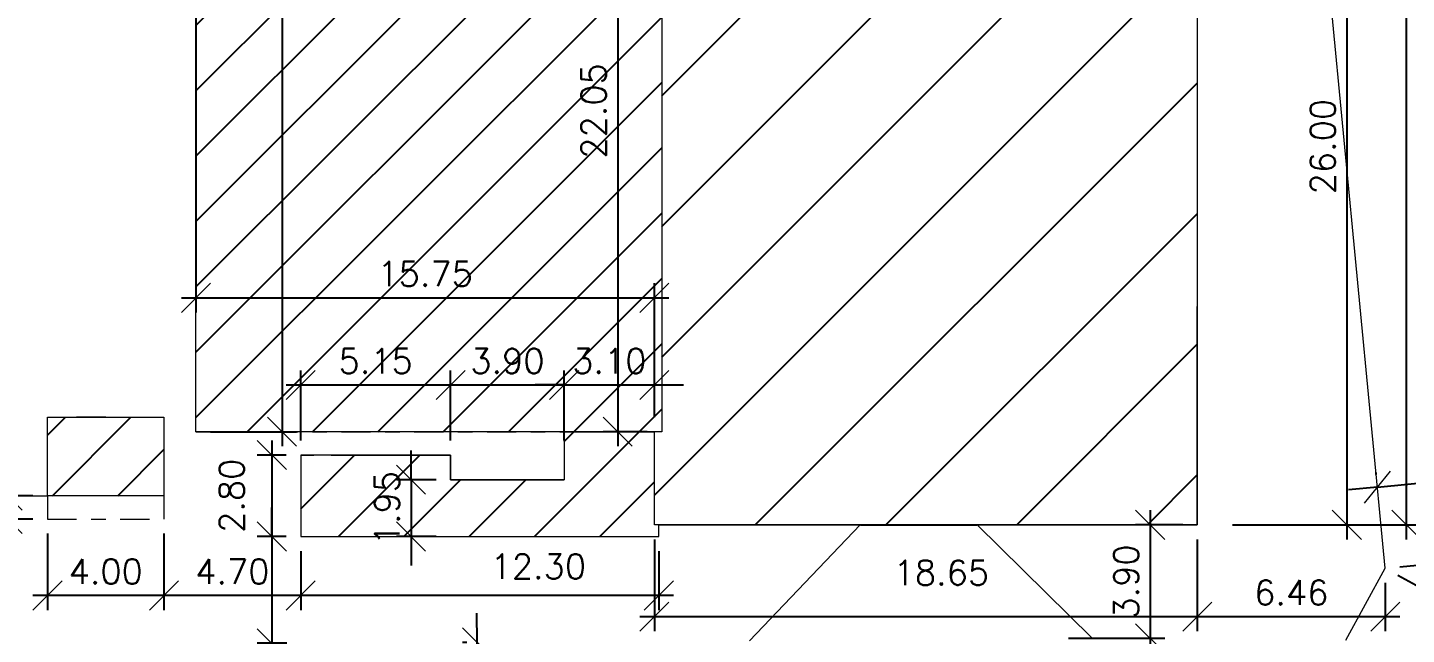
# Model space of a CAD drawing. Header units: millimetres. Extents: x 521 to 1055, y 261 to 520.
# Drawn here: x 745.86 to 755.33, y 414.24 to 418.41 of the extents above; entities that cross this region are included whole.
import ezdxf

# ---------------------------------------------------------------- set-up
doc = ezdxf.new("R2010")
doc.units = ezdxf.units.MM
doc.linetypes.add('CONTINU', pattern=[0])
doc.linetypes.add('DASHDOT', pattern=[1, 0.5, -0.25, 0, -0.25])
doc.layers.add('0.1', color=8, linetype='Continuous', lineweight=13)
doc.styles.add('ROMANS', font='romans')
doc.dimstyles.new('Fares Eng - 50', dxfattribs={"dimscale": 2, "dimtxt": 0.085, "dimasz": 0.1, "dimexe": 0.05, "dimexo": 0.05, "dimgap": 0.04, "dimtad": 1, "dimzin": 4, "dimdsep": 46, "dimtxsty": 'ROMANS', "dimblk1": 'OBLIQUE', "dimblk2": 'OBLIQUE', "dimsah": 1, "dimcen": 0.05, "dimdle": 0.05, "dimclrd": 8, "dimclre": 8, "dimclrt": 8, "dimaunit": 1, "dimadec": 0, "dimazin": 0, "dimtfac": 1, "dimtix": 1, "dimtmove": 2, "dimatfit": 0, "dimldrblk": 'OPEN90', "dimfxl": 1, "dimtolj": 1, "dimtzin": 0, "dimarcsym": 0})
pattern_1 = [(45, (488.50467, 591.8682), (-0.2245064, 0.2245064), [])]

# ---------------------------------------------------------------- blocks, each defined once
blk = doc.blocks.new('_OBLIQUE')
at = {"color": 0, "linetype": 'ByBlock'}
blk.add_line((-0.5, -0.5), (0.5, 0.5), dxfattribs=at)
blk = doc.blocks.new('*D3094')
at = {"layer": '0.1', "color": 8, "linetype": 'CONTINU', "lineweight": -2, "transparency": 16777216}
for p, q in [((754.9217, 420.2956), (754.9217, 414.8956)), ((754.1363, 420.1956), (755.0217, 420.1956)), ((754.1363, 414.9956), (755.0217, 414.9956))]:
    blk.add_line(p, q, dxfattribs=at)
at = {"layer": 'DEFPOINTS', "color": 0, "linetype": 'CONTINU', "lineweight": -2, "transparency": 16777216}
for p in [(754.0363, 420.1956), (754.0363, 414.9956), (754.9217, 414.9956)]:
    blk.add_point(p, dxfattribs=at)
at = {"layer": '0.1', "color": 8, "linetype": 'CONTINU', "lineweight": -2, "transparency": 16777216, "xscale": 0.2, "yscale": 0.2, "zscale": 0.2}
for p, rotation in [((754.9217, 420.1956), 90), ((754.9217, 414.9956), 270)]:
    blk.add_blockref('_OBLIQUE', p, dxfattribs=dict(at, rotation=rotation))
at = {"layer": '0.1', "color": 8, "linetype": 'CONTINU', "lineweight": -2, "transparency": 16777216, "insert": (754.7567, 417.5956), "char_height": 0.17, "attachment_point": 5, "rotation": 90, "style": 'ROMANS'}
blk.add_mtext('\\A1;26.00', dxfattribs=at)
blk = doc.blocks.new('_Open90')
at = {"color": 0, "linetype": 'ByBlock', "lineweight": -2}
for p, q in [((-0.5, 0.5), (0, 0)), ((0, 0), (-1, 0)), ((0, 0), (-0.5, -0.5))]:
    blk.add_line(p, q, dxfattribs=at)
blk = doc.blocks.new('*D3095')
at = {"layer": '0.1', "color": 8, "linetype": 'CONTINU', "lineweight": -2, "transparency": 16777216}
for p, q in [((747.5357, 415.5756), (747.5357, 414.8156)), ((747.6342, 415.4756), (747.4357, 415.4756)), ((747.6342, 414.9156), (747.4357, 414.9156))]:
    blk.add_line(p, q, dxfattribs=at)
at = {"layer": 'DEFPOINTS', "color": 0, "linetype": 'CONTINU', "lineweight": -2, "transparency": 16777216}
for p in [(747.7342, 415.4756), (747.5357, 414.9156), (747.7342, 414.9156)]:
    blk.add_point(p, dxfattribs=at)
at = {"layer": '0.1', "color": 8, "linetype": 'CONTINU', "lineweight": -2, "transparency": 16777216, "xscale": 0.2, "yscale": 0.2, "zscale": 0.2}
for p, rotation in [((747.5357, 415.4756), 90), ((747.5357, 414.9156), 270)]:
    blk.add_blockref('_OBLIQUE', p, dxfattribs=dict(at, rotation=rotation))
at = {"layer": '0.1', "color": 8, "linetype": 'CONTINU', "lineweight": -2, "transparency": 16777216, "insert": (747.26, 415.1956), "char_height": 0.17, "attachment_point": 5, "rotation": 90, "style": 'ROMANS'}
blk.add_mtext('\\A1;2.80', dxfattribs=at)
blk = doc.blocks.new('*D3096')
at = {"layer": '0.1', "color": 8, "linetype": 'CONTINU', "lineweight": -2, "transparency": 16777216}
for p, q in [((747.7342, 414.8156), (747.7342, 414.41)), ((750.1942, 414.8156), (750.1942, 414.41)), ((750.2942, 414.51), (747.6342, 414.51))]:
    blk.add_line(p, q, dxfattribs=at)
at = {"layer": 'DEFPOINTS', "color": 0, "linetype": 'CONTINU', "lineweight": -2, "transparency": 16777216}
for p in [(747.7342, 414.9156), (750.1942, 414.9156), (747.7342, 414.51)]:
    blk.add_point(p, dxfattribs=at)
at = {"layer": '0.1', "color": 8, "linetype": 'CONTINU', "lineweight": -2, "transparency": 16777216, "xscale": 0.2, "yscale": 0.2, "zscale": 0.2, "rotation": 180}
blk.add_blockref('_OBLIQUE', (747.7342, 414.51), dxfattribs=at)
at = {"layer": '0.1', "color": 8, "linetype": 'CONTINU', "lineweight": -2, "transparency": 16777216, "xscale": 0.2, "yscale": 0.2, "zscale": 0.2}
blk.add_blockref('_OBLIQUE', (750.1942, 414.51), dxfattribs=at)
at = {"layer": '0.1', "color": 8, "linetype": 'CONTINU', "lineweight": -2, "transparency": 16777216, "insert": (749.3665, 414.71), "char_height": 0.17, "attachment_point": 5, "style": 'ROMANS'}
blk.add_mtext('\\A1;12.30', dxfattribs=at)
blk = doc.blocks.new('*D3104')
at = {"layer": '0.1', "color": 8, "linetype": 'CONTINU', "lineweight": -2, "transparency": 16777216}
for p, q in [((746.7942, 414.9356), (746.7942, 414.41)), ((747.7342, 414.8156), (747.7342, 414.41)), ((747.8342, 414.51), (746.6942, 414.51))]:
    blk.add_line(p, q, dxfattribs=at)
at = {"layer": 'DEFPOINTS', "color": 0, "linetype": 'CONTINU', "lineweight": -2, "transparency": 16777216}
for p in [(746.7942, 415.0356), (747.7342, 414.9156), (746.7942, 414.51)]:
    blk.add_point(p, dxfattribs=at)
at = {"layer": '0.1', "color": 8, "linetype": 'CONTINU', "lineweight": -2, "transparency": 16777216, "xscale": 0.2, "yscale": 0.2, "zscale": 0.2, "rotation": 180}
blk.add_blockref('_OBLIQUE', (746.7942, 414.51), dxfattribs=at)
at = {"layer": '0.1', "color": 8, "linetype": 'CONTINU', "lineweight": -2, "transparency": 16777216, "xscale": 0.2, "yscale": 0.2, "zscale": 0.2}
blk.add_blockref('_OBLIQUE', (747.7342, 414.51), dxfattribs=at)
at = {"layer": '0.1', "color": 8, "linetype": 'CONTINU', "lineweight": -2, "transparency": 16777216, "insert": (747.2642, 414.675), "char_height": 0.17, "attachment_point": 5, "style": 'ROMANS'}
blk.add_mtext('\\A1;4.70', dxfattribs=at)
blk = doc.blocks.new('*D3097')
at = {"layer": '0.1', "color": 8, "linetype": 'CONTINU', "lineweight": -2, "transparency": 16777216}
for p, q in [((745.9942, 414.9356), (745.9942, 414.41)), ((746.7942, 414.9356), (746.7942, 414.41)), ((746.8942, 414.51), (745.8942, 414.51))]:
    blk.add_line(p, q, dxfattribs=at)
at = {"layer": 'DEFPOINTS', "color": 0, "linetype": 'CONTINU', "lineweight": -2, "transparency": 16777216}
for p in [(745.9942, 415.0356), (746.7942, 415.0356), (745.9942, 414.51)]:
    blk.add_point(p, dxfattribs=at)
at = {"layer": '0.1', "color": 8, "linetype": 'CONTINU', "lineweight": -2, "transparency": 16777216, "xscale": 0.2, "yscale": 0.2, "zscale": 0.2, "rotation": 180}
blk.add_blockref('_OBLIQUE', (745.9942, 414.51), dxfattribs=at)
at = {"layer": '0.1', "color": 8, "linetype": 'CONTINU', "lineweight": -2, "transparency": 16777216, "xscale": 0.2, "yscale": 0.2, "zscale": 0.2}
blk.add_blockref('_OBLIQUE', (746.7942, 414.51), dxfattribs=at)
at = {"layer": '0.1', "color": 8, "linetype": 'CONTINU', "lineweight": -2, "transparency": 16777216, "insert": (746.3942, 414.675), "char_height": 0.17, "attachment_point": 5, "style": 'ROMANS'}
blk.add_mtext('\\A1;4.00', dxfattribs=at)
blk = doc.blocks.new('*D3098')
at = {"layer": '0.1', "color": 8, "linetype": 'CONTINU', "lineweight": -2, "transparency": 16777216}
for p, q in [((750.1642, 414.8956), (750.1642, 414.2649)), ((753.8942, 414.8956), (753.8942, 414.2649)), ((750.0642, 414.3649), (753.9942, 414.3649))]:
    blk.add_line(p, q, dxfattribs=at)
at = {"layer": 'DEFPOINTS', "color": 0, "linetype": 'CONTINU', "lineweight": -2, "transparency": 16777216}
for p in [(750.1642, 414.9956), (753.8942, 414.9956), (753.8942, 414.3649)]:
    blk.add_point(p, dxfattribs=at)
at = {"layer": '0.1', "color": 8, "linetype": 'CONTINU', "lineweight": -2, "transparency": 16777216, "xscale": 0.2, "yscale": 0.2, "zscale": 0.2, "rotation": 180}
blk.add_blockref('_OBLIQUE', (750.1642, 414.3649), dxfattribs=at)
at = {"layer": '0.1', "color": 8, "linetype": 'CONTINU', "lineweight": -2, "transparency": 16777216, "xscale": 0.2, "yscale": 0.2, "zscale": 0.2}
blk.add_blockref('_OBLIQUE', (753.8942, 414.3649), dxfattribs=at)
at = {"layer": '0.1', "color": 8, "linetype": 'CONTINU', "lineweight": -2, "transparency": 16777216, "insert": (752.1357, 414.6666), "char_height": 0.17, "attachment_point": 5, "style": 'ROMANS'}
blk.add_mtext('\\A1;18.65', dxfattribs=at)
blk = doc.blocks.new('*D3105')
at = {"layer": '0.1', "color": 8, "linetype": 'CONTINU', "lineweight": -2, "transparency": 16777216}
for p, q in [((745.7203, 415.1956), (745.7203, 415.3956)), ((745.8942, 415.1956), (745.6203, 415.1956)), ((745.7203, 415.1956), (745.7203, 415.0356)), ((745.8942, 415.0356), (745.6203, 415.0356)), ((745.7203, 415.0356), (745.7203, 414.8356))]:
    blk.add_line(p, q, dxfattribs=at)
at = {"layer": 'DEFPOINTS', "color": 0, "linetype": 'CONTINU', "lineweight": -2, "transparency": 16777216}
for p in [(745.9942, 415.1956), (745.7203, 415.0356), (745.9942, 415.0356)]:
    blk.add_point(p, dxfattribs=at)
at = {"layer": '0.1', "color": 8, "linetype": 'CONTINU', "lineweight": -2, "transparency": 16777216, "xscale": 0.2, "yscale": 0.2, "zscale": 0.2}
for p, rotation in [((745.7203, 415.1956), 270), ((745.7203, 415.0356), 90)]:
    blk.add_blockref('_OBLIQUE', p, dxfattribs=dict(at, rotation=rotation))
at = {"layer": '0.1', "color": 8, "linetype": 'CONTINU', "lineweight": -2, "transparency": 16777216, "insert": (745.5553, 415.1156), "char_height": 0.17, "attachment_point": 5, "rotation": 90, "style": 'ROMANS'}
blk.add_mtext('\\A1;.80', dxfattribs=at)
blk = doc.blocks.new('*D3106')
at = {"layer": '0.1', "color": 8, "linetype": 'CONTINU', "lineweight": -2, "transparency": 16777216}
for p, q in [((753.8942, 414.8956), (753.8942, 414.2649)), ((755.1855, 414.5974), (755.1855, 414.2649)), ((753.7942, 414.3649), (755.2855, 414.3649))]:
    blk.add_line(p, q, dxfattribs=at)
at = {"layer": 'DEFPOINTS', "color": 0, "linetype": 'CONTINU', "lineweight": -2, "transparency": 16777216}
for p in [(753.8942, 414.9956), (755.1855, 414.6974), (755.1855, 414.3649)]:
    blk.add_point(p, dxfattribs=at)
at = {"layer": '0.1', "color": 8, "linetype": 'CONTINU', "lineweight": -2, "transparency": 16777216, "xscale": 0.2, "yscale": 0.2, "zscale": 0.2, "rotation": 180}
blk.add_blockref('_OBLIQUE', (753.8942, 414.3649), dxfattribs=at)
at = {"layer": '0.1', "color": 8, "linetype": 'CONTINU', "lineweight": -2, "transparency": 16777216, "xscale": 0.2, "yscale": 0.2, "zscale": 0.2}
blk.add_blockref('_OBLIQUE', (755.1855, 414.3649), dxfattribs=at)
at = {"layer": '0.1', "color": 8, "linetype": 'CONTINU', "lineweight": -2, "transparency": 16777216, "insert": (754.5399, 414.5299), "char_height": 0.17, "attachment_point": 5, "style": 'ROMANS'}
blk.add_mtext('\\A1;6.46', dxfattribs=at)
blk = doc.blocks.new('*D3107')
at = {"layer": '0.1', "color": 8, "linetype": 'CONTINU', "lineweight": -2, "transparency": 16777216}
for p, q in [((755.1236, 415.3424), (755.1224, 415.3544)), ((755.7267, 415.4003), (755.7256, 415.4123)), ((755.132, 415.2549), (754.9329, 415.2358)), ((755.132, 415.2549), (755.7351, 415.3128)), ((755.7351, 415.3128), (755.9342, 415.3319))]:
    blk.add_line(p, q, dxfattribs=at)
at = {"layer": 'DEFPOINTS', "color": 0, "linetype": 'CONTINU', "lineweight": -2, "transparency": 16777216}
for p in [(755.1332, 415.2428), (755.7351, 415.3128), (755.7363, 415.3007)]:
    blk.add_point(p, dxfattribs=at)
at = {"layer": '0.1', "color": 8, "linetype": 'CONTINU', "lineweight": -2, "transparency": 16777216, "xscale": 0.2, "yscale": 0.2, "zscale": 0.2}
for p, rotation in [((755.132, 415.2549), 5.48296072843331), ((755.7351, 415.3128), 185.4829607284333)]:
    blk.add_blockref('_OBLIQUE', p, dxfattribs=dict(at, rotation=rotation))
at = {"layer": '0.1', "color": 8, "linetype": 'CONTINU', "lineweight": -2, "transparency": 16777216, "insert": (756.1583, 415.4992), "char_height": 0.17, "attachment_point": 5, "rotation": 5.48296, "style": 'ROMANS'}
blk.add_mtext('\\A1;3.00', dxfattribs=at)
blk = doc.blocks.new('*D3116')
at = {"layer": '0.1', "color": 8, "linetype": 'CONTINU', "lineweight": -2, "transparency": 16777216}
for p, q in [((748.9457, 414.1884), (748.9447, 414.3884)), ((748.8743, 414.188), (748.8457, 414.1878)), ((748.9485, 413.6691), (748.9457, 414.1884)), ((748.8771, 413.6687), (748.8485, 413.6685)), ((748.9485, 413.6691), (748.9495, 413.4691))]:
    blk.add_line(p, q, dxfattribs=at)
at = {"layer": 'DEFPOINTS', "color": 0, "linetype": 'CONTINU', "lineweight": -2, "transparency": 16777216}
for p in [(748.9457, 414.1884), (748.9743, 414.1885), (748.9771, 413.6692)]:
    blk.add_point(p, dxfattribs=at)
at = {"layer": '0.1', "color": 8, "linetype": 'CONTINU', "lineweight": -2, "transparency": 16777216, "xscale": 0.2, "yscale": 0.2, "zscale": 0.2}
for p, rotation in [((748.9457, 414.1884), 270.303265345009), ((748.9485, 413.6691), 90.30326534500901)]:
    blk.add_blockref('_OBLIQUE', p, dxfattribs=dict(at, rotation=rotation))
at = {"layer": '0.1', "color": 8, "linetype": 'CONTINU', "lineweight": -2, "transparency": 16777216, "insert": (749.1464, 413.2433), "char_height": 0.17, "attachment_point": 5, "rotation": 270.30327, "style": 'ROMANS'}
blk.add_mtext('\\A1;2.60', dxfattribs=at)
blk = doc.blocks.new('*D3118')
at = {"layer": '0.1', "color": 8, "linetype": 'CONTINU', "lineweight": -2, "transparency": 16777216}
for p, q in [((755.2732, 414.6494), (756.1596, 414.1632)), ((755.7532, 413.6301), (756.12, 414.299)), ((755.0026, 414.1558), (755.889, 413.6697))]:
    blk.add_line(p, q, dxfattribs=at)
at = {"layer": 'DEFPOINTS', "color": 0, "linetype": 'CONTINU', "lineweight": -2, "transparency": 16777216}
for p in [(755.1855, 414.6974), (754.9149, 414.2039), (756.0719, 414.2113)]:
    blk.add_point(p, dxfattribs=at)
at = {"layer": '0.1', "color": 8, "linetype": 'CONTINU', "lineweight": -2, "transparency": 16777216, "xscale": 0.2, "yscale": 0.2, "zscale": 0.2}
for p, rotation in [((756.0719, 414.2113), 61.25928870442421), ((755.8013, 413.7178), 241.2592887044242)]:
    blk.add_blockref('_OBLIQUE', p, dxfattribs=dict(at, rotation=rotation))
at = {"layer": '0.1', "color": 8, "linetype": 'CONTINU', "lineweight": -2, "transparency": 16777216, "insert": (756.1376, 413.836), "char_height": 0.17, "attachment_point": 5, "rotation": 61.25929, "style": 'ROMANS'}
blk.add_mtext('\\A1;2.81', dxfattribs=at)
blk = doc.blocks.new('*D3123')
at = {"layer": '0.1', "color": 8, "linetype": 'CONTINU', "lineweight": -2, "transparency": 16777216}
for p, q in [((747.7342, 415.5756), (747.7342, 416.057)), ((748.7642, 415.5756), (748.7642, 416.057)), ((747.6342, 415.957), (748.8642, 415.957))]:
    blk.add_line(p, q, dxfattribs=at)
at = {"layer": 'DEFPOINTS', "color": 0, "linetype": 'CONTINU', "lineweight": -2, "transparency": 16777216}
for p in [(748.7642, 415.957), (747.7342, 415.4756), (748.7642, 415.4756)]:
    blk.add_point(p, dxfattribs=at)
at = {"layer": '0.1', "color": 8, "linetype": 'CONTINU', "lineweight": -2, "transparency": 16777216, "xscale": 0.2, "yscale": 0.2, "zscale": 0.2, "rotation": 180}
blk.add_blockref('_OBLIQUE', (747.7342, 415.957), dxfattribs=at)
at = {"layer": '0.1', "color": 8, "linetype": 'CONTINU', "lineweight": -2, "transparency": 16777216, "xscale": 0.2, "yscale": 0.2, "zscale": 0.2}
blk.add_blockref('_OBLIQUE', (748.7642, 415.957), dxfattribs=at)
at = {"layer": '0.1', "color": 8, "linetype": 'CONTINU', "lineweight": -2, "transparency": 16777216, "insert": (748.2492, 416.122), "char_height": 0.17, "attachment_point": 5, "style": 'ROMANS'}
blk.add_mtext('\\A1;5.15', dxfattribs=at)
blk = doc.blocks.new('*D3124')
at = {"layer": '0.1', "color": 8, "linetype": 'CONTINU', "lineweight": -2, "transparency": 16777216}
for p, q in [((748.7642, 415.5756), (748.7642, 416.057)), ((749.5442, 415.5756), (749.5442, 416.057)), ((748.6642, 415.957), (749.6442, 415.957))]:
    blk.add_line(p, q, dxfattribs=at)
at = {"layer": 'DEFPOINTS', "color": 0, "linetype": 'CONTINU', "lineweight": -2, "transparency": 16777216}
for p in [(749.5442, 415.957), (748.7642, 415.4756), (749.5442, 415.4756)]:
    blk.add_point(p, dxfattribs=at)
at = {"layer": '0.1', "color": 8, "linetype": 'CONTINU', "lineweight": -2, "transparency": 16777216, "xscale": 0.2, "yscale": 0.2, "zscale": 0.2, "rotation": 180}
blk.add_blockref('_OBLIQUE', (748.7642, 415.957), dxfattribs=at)
at = {"layer": '0.1', "color": 8, "linetype": 'CONTINU', "lineweight": -2, "transparency": 16777216, "xscale": 0.2, "yscale": 0.2, "zscale": 0.2}
blk.add_blockref('_OBLIQUE', (749.5442, 415.957), dxfattribs=at)
at = {"layer": '0.1', "color": 8, "linetype": 'CONTINU', "lineweight": -2, "transparency": 16777216, "insert": (749.1542, 416.122), "char_height": 0.17, "attachment_point": 5, "style": 'ROMANS'}
blk.add_mtext('\\A1;3.90', dxfattribs=at)
blk = doc.blocks.new('*D3125')
at = {"layer": '0.1', "color": 8, "linetype": 'CONTINU', "lineweight": -2, "transparency": 16777216}
for p, q in [((750.1642, 415.7356), (750.1642, 416.057)), ((749.5442, 415.957), (749.3442, 415.957)), ((749.5442, 415.957), (750.1642, 415.957)), ((750.1642, 415.957), (750.3642, 415.957))]:
    blk.add_line(p, q, dxfattribs=at)
at = {"layer": 'DEFPOINTS', "color": 0, "linetype": 'CONTINU', "lineweight": -2, "transparency": 16777216}
for p in [(749.5442, 415.957), (750.1642, 415.957), (750.1642, 415.6356)]:
    blk.add_point(p, dxfattribs=at)
at = {"layer": '0.1', "color": 8, "linetype": 'CONTINU', "lineweight": -2, "transparency": 16777216, "xscale": 0.2, "yscale": 0.2, "zscale": 0.2}
blk.add_blockref('_OBLIQUE', (749.5442, 415.957), dxfattribs=at)
at = {"layer": '0.1', "color": 8, "linetype": 'CONTINU', "lineweight": -2, "transparency": 16777216, "xscale": 0.2, "yscale": 0.2, "zscale": 0.2, "rotation": 180}
blk.add_blockref('_OBLIQUE', (750.1642, 415.957), dxfattribs=at)
at = {"layer": '0.1', "color": 8, "linetype": 'CONTINU', "lineweight": -2, "transparency": 16777216, "insert": (749.8542, 416.122), "char_height": 0.17, "attachment_point": 5, "style": 'ROMANS'}
blk.add_mtext('\\A1;3.10', dxfattribs=at)
blk = doc.blocks.new('*D3126')
at = {"layer": '0.1', "color": 8, "linetype": 'CONTINU', "lineweight": -2, "transparency": 16777216}
for p, q in [((748.492, 415.3056), (748.492, 415.5056)), ((748.6642, 415.3056), (748.392, 415.3056)), ((748.492, 415.3056), (748.492, 414.9156)), ((748.6642, 414.9156), (748.392, 414.9156)), ((748.492, 414.9156), (748.492, 414.7156))]:
    blk.add_line(p, q, dxfattribs=at)
at = {"layer": 'DEFPOINTS', "color": 0, "linetype": 'CONTINU', "lineweight": -2, "transparency": 16777216}
for p in [(748.7642, 415.3056), (748.492, 414.9156), (748.7642, 414.9156)]:
    blk.add_point(p, dxfattribs=at)
at = {"layer": '0.1', "color": 8, "linetype": 'CONTINU', "lineweight": -2, "transparency": 16777216, "xscale": 0.2, "yscale": 0.2, "zscale": 0.2}
for p, rotation in [((748.492, 415.3056), 270), ((748.492, 414.9156), 90)]:
    blk.add_blockref('_OBLIQUE', p, dxfattribs=dict(at, rotation=rotation))
at = {"layer": '0.1', "color": 8, "linetype": 'CONTINU', "lineweight": -2, "transparency": 16777216, "insert": (748.327, 415.1106), "char_height": 0.17, "attachment_point": 5, "rotation": 90, "style": 'ROMANS'}
blk.add_mtext('\\A1;1.95', dxfattribs=at)
blk = doc.blocks.new('*D3127')
at = {"layer": '0.1', "color": 8, "linetype": 'CONTINU', "lineweight": -2, "transparency": 16777216}
for p, q in [((747.5357, 414.9156), (747.5357, 415.1156)), ((747.6342, 414.9156), (747.4357, 414.9156)), ((747.5357, 414.9156), (747.5357, 414.1819)), ((747.6383, 414.1819), (747.4357, 414.1819)), ((747.5357, 414.1819), (747.5357, 413.9819))]:
    blk.add_line(p, q, dxfattribs=at)
at = {"layer": 'DEFPOINTS', "color": 0, "linetype": 'CONTINU', "lineweight": -2, "transparency": 16777216}
for p in [(747.7342, 414.9156), (747.5357, 414.1819), (747.7383, 414.1819)]:
    blk.add_point(p, dxfattribs=at)
at = {"layer": '0.1', "color": 8, "linetype": 'CONTINU', "lineweight": -2, "transparency": 16777216, "xscale": 0.2, "yscale": 0.2, "zscale": 0.2}
for p, rotation in [((747.5357, 414.9156), 270), ((747.5357, 414.1819), 90)]:
    blk.add_blockref('_OBLIQUE', p, dxfattribs=dict(at, rotation=rotation))
at = {"layer": '0.1', "color": 8, "linetype": 'CONTINU', "lineweight": -2, "transparency": 16777216, "insert": (747.3386, 413.8566), "char_height": 0.17, "attachment_point": 5, "rotation": 90, "style": 'ROMANS'}
blk.add_mtext('\\A1;3.67', dxfattribs=at)
blk = doc.blocks.new('*D3101')
at = {"layer": '0.1', "color": 8, "linetype": 'CONTINU', "lineweight": -2, "transparency": 16777216}
for p, q in [((755.3319, 414.8956), (755.3319, 424.6156)), ((754.1563, 424.5156), (755.4319, 424.5156)), ((754.1563, 414.9956), (755.4319, 414.9956))]:
    blk.add_line(p, q, dxfattribs=at)
at = {"layer": 'DEFPOINTS', "color": 0, "linetype": 'CONTINU', "lineweight": -2, "transparency": 16777216}
for p in [(754.0563, 424.5156), (755.3319, 424.5156), (754.0563, 414.9956)]:
    blk.add_point(p, dxfattribs=at)
at = {"layer": '0.1', "color": 8, "linetype": 'CONTINU', "lineweight": -2, "transparency": 16777216, "xscale": 0.2, "yscale": 0.2, "zscale": 0.2}
for p, rotation in [((755.3319, 424.5156), 90), ((755.3319, 414.9956), 270)]:
    blk.add_blockref('_OBLIQUE', p, dxfattribs=dict(at, rotation=rotation))
at = {"layer": '0.1', "color": 8, "linetype": 'CONTINU', "lineweight": -2, "transparency": 16777216, "insert": (755.1669, 419.7556), "char_height": 0.17, "attachment_point": 5, "rotation": 90, "style": 'ROMANS'}
blk.add_mtext('\\A1;47.60', dxfattribs=at)
blk = doc.blocks.new('*D3131')
at = {"layer": '0.1', "color": 8, "linetype": 'CONTINU', "lineweight": -2, "transparency": 16777216}
for p, q in [((747.0142, 424.4156), (747.0142, 416.4562)), ((750.1642, 415.7356), (750.1642, 416.6562)), ((746.9142, 416.5562), (750.2642, 416.5562))]:
    blk.add_line(p, q, dxfattribs=at)
at = {"layer": 'DEFPOINTS', "color": 0, "linetype": 'CONTINU', "lineweight": -2, "transparency": 16777216}
for p in [(747.0142, 424.5156), (750.1642, 416.5562), (750.1642, 415.6356)]:
    blk.add_point(p, dxfattribs=at)
at = {"layer": '0.1', "color": 8, "linetype": 'CONTINU', "lineweight": -2, "transparency": 16777216, "xscale": 0.2, "yscale": 0.2, "zscale": 0.2, "rotation": 180}
blk.add_blockref('_OBLIQUE', (747.0142, 416.5562), dxfattribs=at)
at = {"layer": '0.1', "color": 8, "linetype": 'CONTINU', "lineweight": -2, "transparency": 16777216, "xscale": 0.2, "yscale": 0.2, "zscale": 0.2}
blk.add_blockref('_OBLIQUE', (750.1642, 416.5562), dxfattribs=at)
at = {"layer": '0.1', "color": 8, "linetype": 'CONTINU', "lineweight": -2, "transparency": 16777216, "insert": (748.5892, 416.7212), "char_height": 0.17, "attachment_point": 5, "style": 'ROMANS'}
blk.add_mtext('\\A1;15.75', dxfattribs=at)
blk = doc.blocks.new('*D3134')
at = {"layer": '0.1', "color": 8, "linetype": 'CONTINU', "lineweight": -2, "transparency": 16777216}
for p, q in [((747.6057, 425.7356), (747.6057, 415.5356)), ((747.1142, 425.6356), (747.7057, 425.6356)), ((747.1142, 415.6356), (747.7057, 415.6356))]:
    blk.add_line(p, q, dxfattribs=at)
at = {"layer": 'DEFPOINTS', "color": 0, "linetype": 'CONTINU', "lineweight": -2, "transparency": 16777216}
for p in [(747.0142, 425.6356), (747.0142, 415.6356), (747.6057, 415.6356)]:
    blk.add_point(p, dxfattribs=at)
at = {"layer": '0.1', "color": 8, "linetype": 'CONTINU', "lineweight": -2, "transparency": 16777216, "xscale": 0.2, "yscale": 0.2, "zscale": 0.2}
for p, rotation in [((747.6057, 425.6356), 90), ((747.6057, 415.6356), 270)]:
    blk.add_blockref('_OBLIQUE', p, dxfattribs=dict(at, rotation=rotation))
at = {"layer": '0.1', "color": 8, "linetype": 'CONTINU', "lineweight": -2, "transparency": 16777216, "insert": (747.4407, 420.6356), "char_height": 0.17, "attachment_point": 5, "rotation": 90, "style": 'ROMANS'}
blk.add_mtext('\\A1;50.00', dxfattribs=at)
blk = doc.blocks.new('*D3138')
at = {"layer": '0.1', "color": 8, "linetype": 'CONTINU', "lineweight": -2, "transparency": 16777216}
for p, q in [((749.9119, 420.1456), (749.9119, 415.5356)), ((750.1142, 420.0456), (749.8119, 420.0456)), ((750.1142, 415.6356), (749.8119, 415.6356))]:
    blk.add_line(p, q, dxfattribs=at)
at = {"layer": 'DEFPOINTS', "color": 0, "linetype": 'CONTINU', "lineweight": -2, "transparency": 16777216}
for p in [(750.2142, 420.0456), (749.9119, 415.6356), (750.2142, 415.6356)]:
    blk.add_point(p, dxfattribs=at)
at = {"layer": '0.1', "color": 8, "linetype": 'CONTINU', "lineweight": -2, "transparency": 16777216, "xscale": 0.2, "yscale": 0.2, "zscale": 0.2}
for p, rotation in [((749.9119, 420.0456), 90), ((749.9119, 415.6356), 270)]:
    blk.add_blockref('_OBLIQUE', p, dxfattribs=dict(at, rotation=rotation))
at = {"layer": '0.1', "color": 8, "linetype": 'CONTINU', "lineweight": -2, "transparency": 16777216, "insert": (749.7469, 417.8406), "char_height": 0.17, "attachment_point": 5, "rotation": 90, "style": 'ROMANS'}
blk.add_mtext('\\A1;22.05', dxfattribs=at)
blk = doc.blocks.new('*D3148')
at = {"layer": '0.1', "color": 8, "linetype": 'CONTINU', "lineweight": -2, "transparency": 16777216}
for p, q in [((755.6868, 424.6908), (756.6423, 414.7368)), ((754.3486, 424.4619), (755.7959, 424.6009)), ((755.2851, 414.707), (756.7323, 414.8459))]:
    blk.add_line(p, q, dxfattribs=at)
at = {"layer": 'DEFPOINTS', "color": 0, "linetype": 'CONTINU', "lineweight": -2, "transparency": 16777216}
for p in [(754.2491, 424.4524), (756.6328, 414.8364), (755.1855, 414.6974)]:
    blk.add_point(p, dxfattribs=at)
at = {"layer": '0.1', "color": 8, "linetype": 'CONTINU', "lineweight": -2, "transparency": 16777216, "xscale": 0.2, "yscale": 0.2, "zscale": 0.2}
for p, rotation in [((755.6963, 424.5913), 95.48347319218374), ((756.6328, 414.8364), 275.4834731921837)]:
    blk.add_blockref('_OBLIQUE', p, dxfattribs=dict(at, rotation=rotation))
at = {"layer": '0.1', "color": 8, "linetype": 'CONTINU', "lineweight": -2, "transparency": 16777216, "insert": (756.3288, 419.7296), "char_height": 0.17, "attachment_point": 5, "rotation": 275.48347, "style": 'ROMANS'}
blk.add_mtext('\\A1;49.00', dxfattribs=at)
blk = doc.blocks.new('*D3151')
at = {"layer": '0.1', "color": 8, "linetype": 'CONTINU', "lineweight": -2, "transparency": 16777216}
for p, q in [((753.5707, 415.0956), (753.5707, 414.1161)), ((753.7942, 414.9956), (753.4707, 414.9956)), ((753.0088, 414.2161), (753.6707, 414.2161))]:
    blk.add_line(p, q, dxfattribs=at)
at = {"layer": 'DEFPOINTS', "color": 0, "linetype": 'CONTINU', "lineweight": -2, "transparency": 16777216}
for p in [(753.8942, 414.9956), (752.9088, 414.2161), (753.5707, 414.2161)]:
    blk.add_point(p, dxfattribs=at)
at = {"layer": '0.1', "color": 8, "linetype": 'CONTINU', "lineweight": -2, "transparency": 16777216, "xscale": 0.2, "yscale": 0.2, "zscale": 0.2}
for p, rotation in [((753.5707, 414.9956), 90), ((753.5707, 414.2161), 270)]:
    blk.add_blockref('_OBLIQUE', p, dxfattribs=dict(at, rotation=rotation))
at = {"layer": '0.1', "color": 8, "linetype": 'CONTINU', "lineweight": -2, "transparency": 16777216, "insert": (753.4057, 414.6059), "char_height": 0.17, "attachment_point": 5, "rotation": 90, "style": 'ROMANS'}
blk.add_mtext('\\A1;3.90', dxfattribs=at)

msp = doc.modelspace()

# ---------------------------------------------------------------- hatches: boundary and pattern name
at = {"layer": '0.1', "linetype": 'CONTINU', "lineweight": -2}
h = msp.add_hatch(dxfattribs=at)
h.set_pattern_fill('ANSI31', color=8, scale=0.1, style=0)
h.set_pattern_definition(pattern_1)
h.paths.add_polyline_path([(750.21419, 420.04564), (750.75419, 420.04564), (750.75419, 419.82016), (750.82691, 419.51034), (750.86191, 419.39544), (750.90079, 419.28191), (750.94352, 419.16974), (751.01666, 419.00022), (751.77671, 419.33247), (751.75041, 419.39241), (751.69871, 419.5239), (751.6562, 419.65029), (751.62392, 419.76363), (751.59257, 419.8975), (751.56419, 420.05884), (751.56419, 422.54564), (750.95419, 422.54564), (750.95419, 422.02564), (750.32819, 422.02564), (750.32819, 421.83564), (750.21419, 421.83564), (750.21419, 425.63564), (747.01419, 425.63564), (747.01419, 415.63564), (750.16419, 415.63564), (750.21419, 415.63564)])
h.paths.add_polyline_path([(749.03919, 425.43564, -1), (749.13919, 425.43564, -1)], flags=16)
h.paths.add_polyline_path([(748.08919, 425.43564, -1), (748.18919, 425.43564, -1)], flags=16)
h.paths.add_polyline_path([(749.96419, 425.43564, -1), (750.06419, 425.43564, -1)], flags=16)
h.paths.add_polyline_path([(747.16419, 425.43564, -1), (747.26419, 425.43564, -1)], flags=16)
h.paths.add_polyline_path([(747.89443, 416.307), (748.60395, 416.307), (748.60395, 416.007), (747.89443, 416.007)], flags=24)
h.paths.add_polyline_path([(748.79943, 416.307), (749.50895, 416.307), (749.50895, 416.007), (748.79943, 416.007)], flags=24)
h.paths.add_polyline_path([(749.49943, 416.307), (750.20895, 416.307), (750.20895, 416.007), (749.49943, 416.007)], flags=24)
h.paths.add_polyline_path([(748.17848, 425.24552), (749.04991, 425.24552), (749.04991, 424.94552), (748.17848, 424.94552)], flags=24)
h.paths.add_polyline_path([(748.15348, 416.90618), (749.02491, 416.90618), (749.02491, 416.60618), (748.15348, 416.60618)], flags=24)
h.paths.add_polyline_path([(747.25573, 420.18564), (747.25573, 421.08564), (747.55573, 421.08564), (747.55573, 420.18564)], flags=24)
h.paths.add_polyline_path([(751.03195, 421.93087), (751.03195, 422.6404), (751.33195, 422.6404), (751.33195, 421.93087)], flags=24)
h.paths.add_polyline_path([(750.09245, 421.25633), (750.09245, 421.76585), (750.39245, 421.76585), (750.39245, 421.25633)], flags=24)
h.paths.add_polyline_path([(749.56191, 417.39064), (749.56191, 418.29064), (749.86191, 418.29064), (749.86191, 417.39064)], flags=24)
h.paths.add_polyline_path([(750.12943, 419.77565), (750.83895, 419.77565), (750.83895, 419.47565), (750.12943, 419.47565)], flags=24)
h.paths.add_polyline_path([(749.56191, 420.58587), (749.56191, 421.2954), (749.86191, 421.2954), (749.86191, 420.58587)], flags=24)
h.paths.add_polyline_path([(749.56191, 423.29992), (749.56191, 424.17135), (749.86191, 424.17135), (749.86191, 423.29992)], flags=24)
h = msp.add_hatch(dxfattribs=at)
h.set_pattern_fill('ANSI31', color=8, scale=0.2, style=0)
h.paths.add_polyline_path([(747.01419, 420.91564), (747.01419, 424.51564), (736.26419, 424.51564), (736.26419, 420.91564)])
h.paths.add_polyline_path([(750.21419, 415.63564), (750.16419, 415.63564), (750.16419, 414.99564), (753.89419, 414.99564), (753.89419, 420.19564), (753.79419, 420.19564), (753.79419, 420.22564), (752.59419, 420.22564), (752.59419, 422.28564), (753.89419, 422.28564), (753.89419, 422.33564), (753.79419, 422.33564), (753.79419, 422.71564), (753.89419, 422.71564), (753.89419, 423.07564), (753.79419, 423.07564), (753.79419, 423.43564), (753.89419, 423.43564), (753.89419, 423.79564), (753.79419, 423.79564), (753.79419, 424.15564), (753.89419, 424.15564), (753.89419, 424.51564), (750.21419, 424.51564), (750.21419, 421.83564), (750.32819, 421.83564), (750.32819, 422.02564), (750.95419, 422.02564), (750.95419, 422.54564), (751.56419, 422.54564), (751.56419, 420.05884), (751.59257, 419.8975), (751.62392, 419.76363), (751.6562, 419.65029), (751.69871, 419.5239), (751.75041, 419.39241), (751.77671, 419.33247), (751.01666, 419.00022), (750.94352, 419.16974), (750.90079, 419.28191), (750.86191, 419.39544), (750.82691, 419.51034), (750.75419, 419.82016), (750.75419, 420.04564), (750.21419, 420.04564)])
h.paths.add_polyline_path([(746.1488, 422.34528), (746.1488, 423.08599), (745.8938, 423.08599), (745.8938, 422.34528)], flags=24)
h.paths.add_polyline_path([(751.96598, 420.93188), (751.96598, 421.67259), (751.71098, 421.67259), (751.71098, 420.93188)], flags=24)
h.paths.add_polyline_path([(751.34445, 421.98409), (751.34445, 422.58718), (751.08945, 422.58718), (751.08945, 421.98409)], flags=25)
h.paths.add_polyline_path([(750.18264, 419.46315), (750.78574, 419.46315), (750.78574, 419.71815), (750.18264, 419.71815)], flags=25)
h.paths.add_polyline_path([(751.25302, 418.7432), (751.80531, 418.98547), (751.70288, 419.21899), (751.15058, 418.97672)], flags=24)
h.paths.add_polyline_path([(752.93024, 418.87766), (753.66756, 418.94844), (753.64319, 419.20228), (752.90587, 419.1315)], flags=24)
h.paths.add_polyline_path([(751.25428, 423.04923), (751.85737, 423.04923), (751.85737, 423.30423), (751.25428, 423.30423)], flags=24)
h.paths.add_polyline_path([(750.33964, 423.01423), (750.94274, 423.01423), (750.94274, 423.26923), (750.33964, 423.26923)], flags=24)
h.paths.add_polyline_path([(750.35941, 422.3584), (750.7925, 422.3584), (750.7925, 422.6134), (750.35941, 422.6134)], flags=24)
h.paths.add_polyline_path([(753.29101, 422.98228), (753.72411, 422.98228), (753.72411, 423.23728), (753.29101, 423.23728)], flags=24)
h = msp.add_hatch(dxfattribs=at)
h.set_pattern_fill('ANSI31', color=8, scale=0.1, style=0)
h.set_pattern_definition(pattern_1)
h.paths.add_polyline_path([(746.79419, 415.73564), (745.99419, 415.73564), (745.99419, 415.19564), (746.79419, 415.19564)])
h = msp.add_hatch(dxfattribs=at)
h.set_pattern_fill('ANSI31', color=8, scale=0.1, style=0)
h.set_pattern_definition(pattern_1)
h.paths.add_polyline_path([(749.54419, 415.30564), (748.76419, 415.30564), (748.76419, 415.47564), (747.73419, 415.47564), (747.73419, 414.91564), (750.19419, 414.91564), (750.19419, 414.99564), (750.16419, 414.99564), (750.16419, 415.63564), (749.54419, 415.63564)])
h.paths.add_polyline_path([(748.45455, 414.82123), (748.45455, 415.40004), (748.19955, 415.40004), (748.19955, 414.82123)], flags=9)

# ---------------------------------------------------------------- linework, layer by layer
at = {"layer": '0.1', "color": 8}
for p, q in [((755.18552, 414.69745), (754.24906, 424.45237)), ((753.89419, 414.99564), (753.89419, 416.49564)), ((746.39419, 415.73564), (746.19419, 415.73564)), ((749.54419, 415.63564), (750.16419, 415.63564)), ((749.54419, 415.63564), (749.54419, 415.30564)), ((750.16419, 415.60564), (750.16419, 415.63564)), ((747.73419, 415.47564), (747.82419, 415.47564)), ((747.73419, 415.47564), (747.73419, 415.36898)), ((747.94419, 415.47564), (747.82419, 415.47564)), ((747.94419, 415.47564), (748.05419, 415.47564)), ((748.05419, 415.47564), (748.21419, 415.47564)), ((748.21419, 415.47564), (748.76419, 415.47564)), ((748.76419, 415.47564), (748.76419, 415.30564)), ((747.73419, 415.36898), (747.73419, 415.24898)), ((747.73419, 415.24898), (747.73419, 415.14224)), ((748.76419, 415.30564), (749.02419, 415.30564)), ((749.02419, 415.30564), (749.28419, 415.30564)), ((749.28419, 415.30564), (749.54419, 415.30564)), ((744.87403, 415.19564), (745.99419, 415.19564)), ((747.73419, 415.14224), (747.73419, 415.02224)), ((747.73419, 415.02224), (747.73419, 414.91564)), ((750.19419, 414.99564), (751.57919, 414.99564)), ((750.8185, 414.19777), (751.57887, 414.99537)), ((752.37919, 414.99564), (753.89419, 414.99564)), ((753.1696, 414.21833), (752.38182, 414.99564)), ((747.73419, 414.91564), (749.02419, 414.91564)), ((754.91487, 414.20393), (755.18552, 414.69745))]:
    msp.add_line(p, q, dxfattribs=at)
at = {"layer": '0.1', "color": 8, "linetype": 'DASHDOT', "ltscale": 0.4}
for p, q in [((747.01419, 415.63564), (749.54419, 415.63564)), ((745.99419, 415.19564), (745.99419, 415.03564)), ((746.79419, 415.19564), (746.79419, 415.03564)), ((745.99419, 415.03564), (746.79419, 415.03564))]:
    msp.add_line(p, q, dxfattribs=at)
at = {"layer": '0.1', "color": 8, "linetype": 'CONTINU', "lineweight": -2}
msp.add_line((751.57919, 414.99564), (752.37919, 414.99564), dxfattribs=at)
at = {"layer": '0.1', "color": 7}
for points in [[(747.01419, 415.63564), (747.01419, 425.63564)], [(753.89419, 420.19564), (753.89419, 414.99564), (750.16419, 414.99564), (750.16419, 415.63564), (747.01419, 415.63564), (747.01419, 420.91564)], [(750.21419, 420.04564), (750.21419, 415.63564), (747.01419, 415.63564)], [(746.79419, 415.73564), (746.79419, 415.19564), (745.99419, 415.19564), (745.99419, 415.73564), (746.79419, 415.73564)], [(747.73419, 415.47564), (747.73419, 414.91564), (750.19419, 414.91564), (750.19419, 414.99564), (750.16419, 414.99564), (750.16419, 415.63564), (749.54419, 415.63564), (749.54419, 415.30564), (748.76419, 415.30564), (748.76419, 415.47564), (747.73419, 415.47564)]]:
    msp.add_lwpolyline(points, dxfattribs=at)

# ---------------------------------------------------------------- dimensions: what is measured, and where the dimension line sits
at = {"layer": '0.1', "color": 8, "linetype": 'CONTINU', "lineweight": -2}
for base, p1, p2, picture, middle in [((747.60573, 415.63564), (747.01419, 425.63564), (747.01419, 415.63564), '*D3134', (747.44073, 420.63564)), ((755.3319, 424.51564), (754.05632, 414.99564), (754.05632, 424.51564), '*D3101', (755.1669, 419.75564)), ((754.92174, 414.99564), (754.03632, 420.19564), (754.03632, 414.99564), '*D3094', (754.75674, 417.59564)), ((749.91191, 415.63564), (750.21419, 420.04564), (750.21419, 415.63564), '*D3138', (749.74691, 417.84064)), ((748.49205, 414.91564), (748.76419, 415.30564), (748.76419, 414.91564), '*D3126', (748.32705, 415.11064)), ((745.72029, 415.03564), (745.99419, 415.19564), (745.99419, 415.03564), '*D3105', (745.55529, 415.11564)), ((753.57066, 414.21608), (753.89419, 414.99564), (752.90885, 414.21608), '*D3151', (753.40566, 414.60586))]:
    dim = msp.add_linear_dim(base=base, p1=p1, p2=p2, angle=90, dimstyle='Fares Eng - 50', override={"dimlfac": 5}, dxfattribs=at)
    dim.commit()
    dim.dimension.update_dxf_attribs({"geometry": picture, "text_midpoint": middle})
dim = msp.add_aligned_dim(p1=(754.24906, 424.45237), p2=(755.18552, 414.69745), distance=1.45392, dimstyle='Fares Eng - 50', override={"dimlfac": 5}, dxfattribs=at)
dim.commit()
dim.dimension.update_dxf_attribs({"geometry": '*D3148', "text_midpoint": (756.3288, 419.72961)})
for base, p1, p2, picture, middle in [((750.16419, 416.55618), (747.01419, 424.51564), (750.16419, 415.63564), '*D3131', (748.58919, 416.72118)), ((748.76419, 415.957), (747.73419, 415.47564), (748.76419, 415.47564), '*D3123', (748.24919, 416.122)), ((749.54419, 415.957), (748.76419, 415.47564), (749.54419, 415.47564), '*D3124', (749.15419, 416.122)), ((750.16419, 415.957), (749.54419, 415.957), (750.16419, 415.63564), '*D3125', (749.85419, 416.122)), ((745.99419, 414.50995), (746.79419, 415.03564), (745.99419, 415.03564), '*D3097', (746.39419, 414.67495)), ((746.79419, 414.50995), (747.73419, 414.91564), (746.79419, 415.03564), '*D3104', (747.26419, 414.67495)), ((755.18552, 414.36487), (753.89419, 414.99564), (755.18552, 414.69745), '*D3106', (754.53985, 414.52987))]:
    dim = msp.add_linear_dim(base=base, p1=p1, p2=p2, dimstyle='Fares Eng - 50', override={"dimlfac": 5}, dxfattribs=at)
    dim.commit()
    dim.dimension.update_dxf_attribs({"geometry": picture, "text_midpoint": middle})
dim = msp.add_linear_dim(base=(755.73511, 415.31279), p1=(755.13316, 415.24284), p2=(755.73626, 415.30073), angle=5.482961, text='3.00', dimstyle='Fares Eng - 50', override={"dimlfac": 5}, dxfattribs=at)
dim.commit()
dim.dimension.update_dxf_attribs({"geometry": '*D3107', "text_midpoint": (756.15834, 415.49924), "dimtype": 161})
for base, p1, p2, angle, picture, middle, dimtype in [((747.5357, 414.91564), (747.73419, 415.47564), (747.73419, 414.91564), 90, '*D3095', (747.26002, 415.19564), 160), ((747.5357, 414.18192), (747.73419, 414.91564), (747.73828, 414.18192), 90, '*D3127', (747.3386, 413.85661), 160), ((756.07192, 414.21133), (754.91487, 414.20393), (755.18552, 414.69745), 61.259289, '*D3118', (756.13755, 413.83602), 161), ((748.94573, 414.18838), (748.97707, 413.66921), (748.97432, 414.18853), 90.303265, '*D3116', (749.14637, 413.24328), 161)]:
    dim = msp.add_linear_dim(base=base, p1=p1, p2=p2, angle=angle, dimstyle='Fares Eng - 50', override={"dimlfac": 5}, dxfattribs=at)
    dim.commit()
    dim.dimension.update_dxf_attribs({"geometry": picture, "text_midpoint": middle, "dimtype": dimtype})
for base, p1, p2, picture, middle in [((753.89419, 414.36487), (750.16419, 414.99564), (753.89419, 414.99564), '*D3098', (752.13569, 414.66657)), ((747.73419, 414.50995), (750.19419, 414.91564), (747.73419, 414.91564), '*D3096', (749.36646, 414.70995))]:
    dim = msp.add_linear_dim(base=base, p1=p1, p2=p2, dimstyle='Fares Eng - 50', override={"dimlfac": 5}, dxfattribs=at)
    dim.commit()
    dim.dimension.update_dxf_attribs({"geometry": picture, "text_midpoint": middle, "dimtype": 160})

doc.saveas('drawing.dxf')
